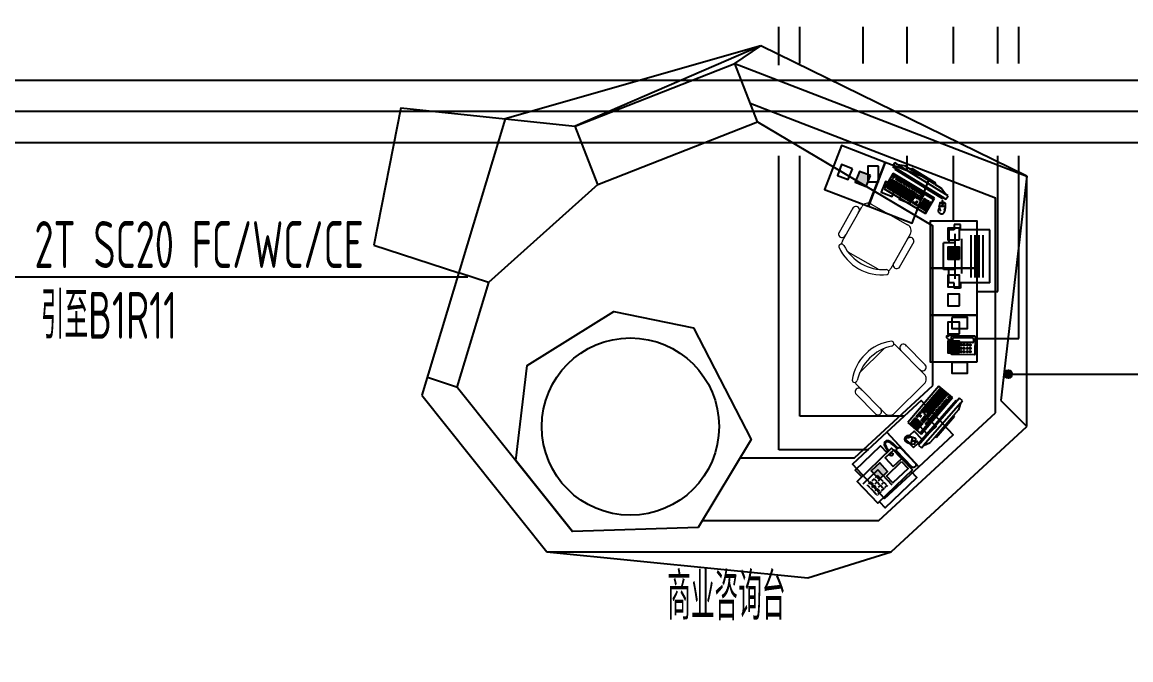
# Model space of a CAD drawing. Extents: x 0 to 3879896, y -114000 to 391286.
# Drawn here: x 2107666 to 2118295, y 262364 to 268475 of the extents above; entities that cross this region are included whole.
import ezdxf

# ---------------------------------------------------------------- set-up
doc = ezdxf.new("R2010")
doc.units = 0
doc.header["$LTSCALE"] = 1000
doc.header["$MEASUREMENT"] = 0
doc.linetypes.add('DASHED2', pattern=[4.5, 3, -1.5])
doc.layers.get('0').update_dxf_attribs({"linetype": 'CONTINUOUS'})
for name, color, linetype in [('CABLETRAY_DOTE', 5, 'CONTINUOUS'), ('CNI完成面', 8, 'CONTINUOUS'), ('D', 8, 'CONTINUOUS'), ('Furniture', 8, 'CONTINUOUS'), ('T-BSA TEXT', 7, '485_LINE'), ('T-C-CHANNELS', 30, 'CONTINUOUS'), ('T-METER DATA', 150, 'C_LINE'), ('T-R-INTEGRATE', 1, 'CONTINUOUS'), ('T-SYSTEM BLOCK', 4, 'CONTINUOUS')]:
    doc.layers.add(name, color=color, linetype=linetype)
doc.layers.add('家具外线', color=8, linetype='CONTINUOUS', lineweight=20)
doc.styles.add('GBSTYLE', font='gbxwxt.shx', dxfattribs={"width": 0.6, "bigfont": 'gbhzfs.shx'})
doc.styles.get("Standard").update_dxf_attribs({"font": 'GBENOR', "bigfont": 'GBCBIG'})
doc.linetypes.add('485_LINE', pattern='A,25.7,-3.58,["485",Standard,S=2.54,R=0,X=-3.2,Y=-1.27],-3.85', length=33.13)
doc.linetypes.add('C_LINE', pattern='A,25.7,-2.08,["C",Standard,S=2.54,R=0,X=-0.54,Y=-1.27],-2.35', length=30.13)

# ---------------------------------------------------------------- blocks, each defined once
blk = doc.blocks.new('DS2')
at = {"layer": 'T-SYSTEM BLOCK'}
for points in [[(-225, -450), (225, -450), (225, 0), (-225, 0)], [(-138, -281), (-26, -281), (-26, -169), (-138, -169)], [(46, -281), (158, -281), (158, -169), (46, -169)]]:
    blk.add_lwpolyline(points, close=True, dxfattribs=at)
blk = doc.blocks.new('1D1T')
blk.add_hatch(color=0).paths.add_polyline_path([(0.174, 0.338), (0.398, 0.338), (0.398, 0.562), (0.174, 0.562)])
at = {"color": 0}
for points in [[(0, 0), (0.9, 0), (0.9, 0.9), (0, 0.9)], [(0.174, 0.338), (0.398, 0.338), (0.398, 0.562), (0.174, 0.562)], [(0.541, 0.338), (0.765, 0.338), (0.765, 0.562), (0.541, 0.562)]]:
    blk.add_lwpolyline(points, close=True, dxfattribs=at)
at = {"style": 'GBSTYLE', "width": 0.7, "flags": 9}
blk.add_attdef('A', (0, 0), '', height=0.00002, dxfattribs=at)
blk = doc.blocks.new('MK-JJ-0540')
at = {"color": 8}
for p, q in [((-129687.1, 65304.6), (-129687.1, 65644.6)), ((-129627.1, 65704.6), (-129267.1, 65704.6)), ((-129207.1, 65644.6), (-129207.1, 65304.6)), ((-129747.9, 65602.1), (-129747.9, 65347.1)), ((-129147.1, 65602.1), (-129147.1, 65347.1)), ((-129298.3, 65244.6), (-129595.9, 65244.6))]:
    blk.add_line(p, q, dxfattribs=at)
for centre, radius, start, end in [((-129627.1, 65644.6), 60, 90, 180), ((-129267.1, 65644.6), 60, 0, 90), ((-129717.9, 65593.3), 31.2, 343.7398, 196.26021), ((-129177.1, 65593.3), 31.2, 343.7398, 196.26021), ((-129717.9, 65355.8), 31.2, 163.7398, 16.26021), ((-129177.1, 65355.8), 31.2, 163.7398, 16.26021), ((-129669.5, 65257.7), 21.9, 57.97259, 216.69007), ((-129627.1, 65304.6), 60, 180, 207.58444), ((-129447.1, 65608.1), 392.8, 237.57575, 302.42425), ((-129224.7, 65257.7), 21.9, 323.30994, 122.02741), ((-129267.1, 65304.6), 60, 332.41556, 0), ((-129447.1, 65564.6), 400, 233.1301, 306.8699)]:
    blk.add_arc(centre, radius, start, end, dxfattribs=at)
blk = doc.blocks.new('1442453')
at = {"color": 8}
for p, q in [((2211171, 107698), (2211133, 107698)), ((2211133, 107698), (2211133, 107098)), ((2211171, 107668), (2211171, 107698)), ((2211120, 107662), (2211133, 107662)), ((2211120, 107126), (2211120, 107662)), ((2211133, 107662), (2211133, 107126)), ((2211171, 107668), (2211171, 107128)), ((2211171, 107668), (2211199, 107605)), ((2211199, 107605), (2211199, 107533)), ((2211213, 107533), (2211199, 107533)), ((2211199, 107264), (2211199, 107533)), ((2211213, 107533), (2211213, 107264)), ((2211213, 107264), (2211199, 107264)), ((2211199, 107264), (2211199, 107191)), ((2211171, 107128), (2211199, 107191)), ((2211133, 107126), (2211120, 107126)), ((2211133, 107098), (2211171, 107098)), ((2211171, 107098), (2211171, 107128))]:
    blk.add_line(p, q, dxfattribs=at)
blk = doc.blocks.new('45454453')
at = {"color": 8}
for p, q in [((2211416, 107932), (2211416, 107762)), ((2211876, 107932), (2211416, 107932)), ((2211416, 107928), (2211876, 107928)), ((2211416, 107918), (2211876, 107918)), ((2211429, 107899), (2211429, 107910)), ((2211430, 107912), (2211440, 107912)), ((2211440, 107898), (2211430, 107898)), ((2211441, 107910), (2211441, 107899)), ((2211465, 107899), (2211465, 107910)), ((2211467, 107912), (2211476, 107912)), ((2211476, 107898), (2211467, 107898)), ((2211477, 107910), (2211477, 107899)), ((2211484, 107899), (2211484, 107910)), ((2211486, 107912), (2211495, 107912)), ((2211495, 107898), (2211486, 107898)), ((2211496, 107910), (2211496, 107899)), ((2211503, 107899), (2211503, 107910)), ((2211504, 107912), (2211514, 107912)), ((2211514, 107898), (2211504, 107898)), ((2211515, 107910), (2211515, 107899)), ((2211522, 107899), (2211522, 107910)), ((2211523, 107912), (2211533, 107912)), ((2211533, 107898), (2211523, 107898)), ((2211534, 107910), (2211534, 107899)), ((2211551, 107899), (2211551, 107910)), ((2211552, 107912), (2211562, 107912)), ((2211562, 107898), (2211552, 107898)), ((2211563, 107910), (2211563, 107899)), ((2211570, 107899), (2211570, 107910)), ((2211571, 107912), (2211581, 107912)), ((2211581, 107898), (2211571, 107898)), ((2211582, 107910), (2211582, 107899)), ((2211589, 107899), (2211589, 107910)), ((2211590, 107912), (2211599, 107912)), ((2211599, 107898), (2211590, 107898)), ((2211601, 107910), (2211601, 107899)), ((2211607, 107899), (2211607, 107910)), ((2211609, 107912), (2211618, 107912)), ((2211618, 107898), (2211609, 107898)), ((2211620, 107910), (2211620, 107899)), ((2211637, 107899), (2211637, 107910)), ((2211638, 107912), (2211648, 107912)), ((2211648, 107898), (2211638, 107898)), ((2211649, 107910), (2211649, 107899)), ((2211656, 107899), (2211656, 107910)), ((2211657, 107912), (2211667, 107912)), ((2211667, 107898), (2211657, 107898)), ((2211668, 107910), (2211668, 107899)), ((2211675, 107899), (2211675, 107910)), ((2211676, 107912), (2211686, 107912)), ((2211686, 107898), (2211676, 107898)), ((2211687, 107910), (2211687, 107899)), ((2211694, 107899), (2211694, 107910)), ((2211695, 107912), (2211705, 107912)), ((2211705, 107898), (2211695, 107898)), ((2211706, 107910), (2211706, 107899)), ((2211723, 107899), (2211723, 107910)), ((2211724, 107912), (2211734, 107912)), ((2211734, 107898), (2211724, 107898)), ((2211735, 107910), (2211735, 107899)), ((2211743, 107899), (2211743, 107910)), ((2211744, 107912), (2211754, 107912)), ((2211754, 107898), (2211744, 107898)), ((2211755, 107910), (2211755, 107899)), ((2211763, 107899), (2211763, 107910)), ((2211764, 107912), (2211774, 107912)), ((2211774, 107898), (2211764, 107898)), ((2211775, 107910), (2211775, 107899)), ((2211876, 107762), (2211876, 107932)), ((2211944, 107917), (2211956, 107888)), ((2211985, 107945), (2211946, 107923)), ((2211951, 107895), (2211953, 107896)), ((2211951, 107895), (2211956, 107882)), ((2212009, 107917), (2211956, 107888)), ((2211966, 107934), (2211968, 107931)), ((2211975, 107917), (2211977, 107911)), ((2211980, 107905), (2211982, 107902)), ((2211429, 107866), (2211429, 107877)), ((2211429, 107846), (2211429, 107857)), ((2211429, 107826), (2211429, 107837)), ((2211429, 107806), (2211429, 107817)), ((2211429, 107786), (2211429, 107797)), ((2211430, 107879), (2211440, 107879)), ((2211440, 107865), (2211430, 107865)), ((2211430, 107859), (2211449, 107859)), ((2211449, 107845), (2211430, 107845)), ((2211430, 107839), (2211455, 107839)), ((2211455, 107825), (2211430, 107825)), ((2211430, 107819), (2211463, 107819)), ((2211463, 107805), (2211430, 107805)), ((2211430, 107799), (2211449, 107799)), ((2211449, 107785), (2211430, 107785)), ((2211441, 107877), (2211441, 107866)), ((2211448, 107866), (2211448, 107877)), ((2211449, 107879), (2211459, 107879)), ((2211459, 107865), (2211449, 107865)), ((2211451, 107857), (2211451, 107846)), ((2211451, 107797), (2211451, 107786)), ((2211457, 107846), (2211457, 107857)), ((2211457, 107837), (2211457, 107826)), ((2211458, 107786), (2211458, 107797)), ((2211459, 107859), (2211468, 107859)), ((2211468, 107845), (2211459, 107845)), ((2211459, 107799), (2211478, 107799)), ((2211478, 107785), (2211459, 107785)), ((2211460, 107877), (2211460, 107866)), ((2211464, 107826), (2211464, 107837)), ((2211465, 107839), (2211475, 107839)), ((2211475, 107825), (2211465, 107825)), ((2211465, 107817), (2211465, 107806)), ((2211467, 107866), (2211467, 107877)), ((2211468, 107879), (2211478, 107879)), ((2211478, 107865), (2211468, 107865)), ((2211470, 107857), (2211470, 107846)), ((2211471, 107806), (2211471, 107817)), ((2211473, 107819), (2211482, 107819)), ((2211482, 107805), (2211473, 107805)), ((2211476, 107846), (2211476, 107857)), ((2211476, 107837), (2211476, 107826)), ((2211478, 107859), (2211487, 107859)), ((2211487, 107845), (2211478, 107845)), ((2211479, 107877), (2211479, 107866)), ((2211479, 107797), (2211479, 107786)), ((2211483, 107826), (2211483, 107837)), ((2211484, 107839), (2211493, 107839)), ((2211493, 107825), (2211484, 107825)), ((2211484, 107817), (2211484, 107806)), ((2211486, 107866), (2211486, 107877)), ((2211486, 107786), (2211486, 107797)), ((2211487, 107879), (2211497, 107879)), ((2211497, 107865), (2211487, 107865)), ((2211488, 107799), (2211506, 107799)), ((2211506, 107785), (2211488, 107785)), ((2211489, 107857), (2211489, 107846)), ((2211490, 107806), (2211490, 107817)), ((2211492, 107819), (2211501, 107819)), ((2211501, 107805), (2211492, 107805)), ((2211495, 107846), (2211495, 107857)), ((2211495, 107837), (2211495, 107826)), ((2211497, 107859), (2211506, 107859)), ((2211506, 107845), (2211497, 107845)), ((2211498, 107877), (2211498, 107866)), ((2211501, 107826), (2211501, 107837)), ((2211503, 107839), (2211512, 107839)), ((2211512, 107825), (2211503, 107825)), ((2211503, 107817), (2211503, 107806)), ((2211505, 107866), (2211505, 107877)), ((2211506, 107879), (2211516, 107879)), ((2211516, 107865), (2211506, 107865)), ((2211507, 107857), (2211507, 107846)), ((2211508, 107797), (2211508, 107786)), ((2211509, 107806), (2211509, 107817)), ((2211511, 107819), (2211520, 107819)), ((2211520, 107805), (2211511, 107805)), ((2211514, 107846), (2211514, 107857)), ((2211514, 107837), (2211514, 107826)), ((2211515, 107786), (2211515, 107797)), ((2211516, 107859), (2211525, 107859)), ((2211525, 107845), (2211516, 107845)), ((2211516, 107799), (2211590, 107799)), ((2211590, 107785), (2211516, 107785)), ((2211517, 107877), (2211517, 107866)), ((2211520, 107826), (2211520, 107837)), ((2211521, 107817), (2211521, 107806)), ((2211522, 107839), (2211531, 107839)), ((2211531, 107825), (2211522, 107825)), ((2211524, 107866), (2211524, 107877)), ((2211525, 107879), (2211534, 107879)), ((2211534, 107865), (2211525, 107865)), ((2211526, 107857), (2211526, 107846)), ((2211528, 107806), (2211528, 107817)), ((2211530, 107819), (2211539, 107819)), ((2211539, 107805), (2211530, 107805)), ((2211533, 107846), (2211533, 107857)), ((2211533, 107837), (2211533, 107826)), ((2211534, 107859), (2211544, 107859)), ((2211544, 107845), (2211534, 107845)), ((2211536, 107877), (2211536, 107866)), ((2211539, 107826), (2211539, 107837)), ((2211540, 107817), (2211540, 107806)), ((2211541, 107839), (2211550, 107839)), ((2211550, 107825), (2211541, 107825)), ((2211542, 107866), (2211542, 107877)), ((2211544, 107879), (2211553, 107879)), ((2211553, 107865), (2211544, 107865)), ((2211545, 107857), (2211545, 107846)), ((2211547, 107806), (2211547, 107817)), ((2211548, 107819), (2211558, 107819)), ((2211558, 107805), (2211548, 107805)), ((2211552, 107846), (2211552, 107857)), ((2211552, 107837), (2211552, 107826)), ((2211553, 107859), (2211563, 107859)), ((2211563, 107845), (2211553, 107845)), ((2211555, 107877), (2211555, 107866)), ((2211558, 107826), (2211558, 107837)), ((2211559, 107817), (2211559, 107806)), ((2211560, 107839), (2211569, 107839)), ((2211569, 107825), (2211560, 107825)), ((2211561, 107866), (2211561, 107877)), ((2211563, 107879), (2211572, 107879)), ((2211572, 107865), (2211563, 107865)), ((2211564, 107857), (2211564, 107846)), ((2211566, 107806), (2211566, 107817)), ((2211567, 107819), (2211577, 107819)), ((2211577, 107805), (2211567, 107805)), ((2211570, 107837), (2211570, 107826)), ((2211571, 107846), (2211571, 107857)), ((2211572, 107859), (2211582, 107859)), ((2211582, 107845), (2211572, 107845)), ((2211574, 107877), (2211574, 107866)), ((2211577, 107826), (2211577, 107837)), ((2211578, 107839), (2211588, 107839)), ((2211588, 107825), (2211578, 107825)), ((2211578, 107817), (2211578, 107806)), ((2211580, 107866), (2211580, 107877)), ((2211582, 107879), (2211591, 107879)), ((2211591, 107865), (2211582, 107865)), ((2211583, 107857), (2211583, 107846)), ((2211585, 107806), (2211585, 107817)), ((2211586, 107819), (2211596, 107819)), ((2211596, 107805), (2211586, 107805)), ((2211589, 107837), (2211589, 107826)), ((2211590, 107846), (2211590, 107857)), ((2211591, 107859), (2211601, 107859)), ((2211601, 107845), (2211591, 107845)), ((2211592, 107797), (2211592, 107786)), ((2211593, 107877), (2211593, 107866)), ((2211596, 107826), (2211596, 107837)), ((2211597, 107839), (2211607, 107839)), ((2211607, 107825), (2211597, 107825)), ((2211597, 107817), (2211597, 107806)), ((2211599, 107866), (2211599, 107877)), ((2211599, 107786), (2211599, 107797)), ((2211600, 107799), (2211619, 107799)), ((2211619, 107785), (2211600, 107785)), ((2211601, 107879), (2211610, 107879)), ((2211610, 107865), (2211601, 107865)), ((2211602, 107857), (2211602, 107846)), ((2211604, 107806), (2211604, 107817)), ((2211605, 107819), (2211615, 107819)), ((2211615, 107805), (2211605, 107805)), ((2211608, 107837), (2211608, 107826)), ((2211609, 107846), (2211609, 107857)), ((2211610, 107859), (2211619, 107859)), ((2211619, 107845), (2211610, 107845)), ((2211611, 107877), (2211611, 107866)), ((2211615, 107826), (2211615, 107837)), ((2211616, 107839), (2211626, 107839)), ((2211626, 107825), (2211616, 107825)), ((2211616, 107817), (2211616, 107806)), ((2211618, 107866), (2211618, 107877)), ((2211619, 107879), (2211629, 107879)), ((2211629, 107865), (2211619, 107865)), ((2211620, 107797), (2211620, 107786)), ((2211621, 107857), (2211621, 107846)), ((2211623, 107806), (2211623, 107817)), ((2211624, 107819), (2211633, 107819)), ((2211633, 107805), (2211624, 107805)), ((2211627, 107846), (2211627, 107857)), ((2211627, 107837), (2211627, 107826)), ((2211627, 107786), (2211627, 107797)), ((2211629, 107859), (2211638, 107859)), ((2211638, 107845), (2211629, 107845)), ((2211629, 107799), (2211647, 107799)), ((2211647, 107785), (2211629, 107785)), ((2211630, 107877), (2211630, 107866)), ((2211634, 107826), (2211634, 107837)), ((2211635, 107839), (2211645, 107839)), ((2211645, 107825), (2211635, 107825)), ((2211635, 107817), (2211635, 107806)), ((2211637, 107866), (2211637, 107877)), ((2211638, 107879), (2211648, 107879)), ((2211648, 107865), (2211638, 107865)), ((2211640, 107857), (2211640, 107846)), ((2211642, 107806), (2211642, 107817)), ((2211643, 107819), (2211652, 107819)), ((2211652, 107805), (2211643, 107805)), ((2211646, 107846), (2211646, 107857)), ((2211646, 107837), (2211646, 107826)), ((2211648, 107859), (2211657, 107859)), ((2211657, 107845), (2211648, 107845)), ((2211649, 107877), (2211649, 107866)), ((2211649, 107797), (2211649, 107786)), ((2211653, 107826), (2211653, 107837)), ((2211654, 107839), (2211664, 107839)), ((2211664, 107825), (2211654, 107825)), ((2211654, 107817), (2211654, 107806)), ((2211656, 107866), (2211656, 107877)), ((2211656, 107786), (2211656, 107797)), ((2211657, 107879), (2211667, 107879)), ((2211667, 107865), (2211657, 107865)), ((2211657, 107799), (2211676, 107799)), ((2211676, 107785), (2211657, 107785)), ((2211659, 107857), (2211659, 107846)), ((2211660, 107806), (2211660, 107817)), ((2211662, 107819), (2211705, 107819)), ((2211705, 107805), (2211662, 107805)), ((2211665, 107846), (2211665, 107857)), ((2211665, 107837), (2211665, 107826)), ((2211667, 107859), (2211676, 107859)), ((2211676, 107845), (2211667, 107845)), ((2211668, 107877), (2211668, 107866)), ((2211672, 107826), (2211672, 107837)), ((2211673, 107839), (2211682, 107839)), ((2211705, 107825), (2211673, 107825)), ((2211675, 107866), (2211675, 107877)), ((2211676, 107879), (2211686, 107879)), ((2211686, 107865), (2211676, 107865)), ((2211677, 107797), (2211677, 107786)), ((2211678, 107857), (2211678, 107846)), ((2211684, 107841), (2211684, 107857)), ((2211684, 107786), (2211684, 107797)), ((2211686, 107859), (2211705, 107859)), ((2211686, 107799), (2211705, 107799)), ((2211705, 107785), (2211686, 107785)), ((2211687, 107877), (2211687, 107866)), ((2211694, 107866), (2211694, 107877)), ((2211695, 107879), (2211705, 107879)), ((2211705, 107865), (2211695, 107865)), ((2211706, 107877), (2211706, 107866)), ((2211706, 107857), (2211706, 107826)), ((2211706, 107817), (2211706, 107806)), ((2211706, 107797), (2211706, 107786)), ((2211723, 107866), (2211723, 107877)), ((2211723, 107846), (2211723, 107857)), ((2211723, 107787), (2211723, 107797)), ((2211724, 107879), (2211734, 107879)), ((2211734, 107865), (2211724, 107865)), ((2211724, 107859), (2211734, 107859)), ((2211734, 107845), (2211724, 107845)), ((2211724, 107799), (2211734, 107799)), ((2211734, 107785), (2211724, 107785)), ((2211735, 107877), (2211735, 107866)), ((2211735, 107857), (2211735, 107846)), ((2211735, 107797), (2211735, 107787)), ((2211743, 107866), (2211743, 107877)), ((2211743, 107846), (2211743, 107857)), ((2211743, 107807), (2211743, 107817)), ((2211743, 107787), (2211743, 107797)), ((2211744, 107879), (2211754, 107879)), ((2211754, 107865), (2211744, 107865)), ((2211744, 107859), (2211754, 107859)), ((2211754, 107845), (2211744, 107845)), ((2211744, 107819), (2211754, 107819)), ((2211754, 107805), (2211744, 107805)), ((2211744, 107799), (2211754, 107799)), ((2211754, 107785), (2211744, 107785)), ((2211755, 107877), (2211755, 107866)), ((2211755, 107857), (2211755, 107846)), ((2211755, 107817), (2211755, 107807)), ((2211755, 107797), (2211755, 107787)), ((2211763, 107866), (2211763, 107877)), ((2211763, 107846), (2211763, 107857)), ((2211763, 107787), (2211763, 107797)), ((2211764, 107879), (2211774, 107879)), ((2211774, 107865), (2211764, 107865)), ((2211764, 107859), (2211774, 107859)), ((2211774, 107845), (2211764, 107845)), ((2211764, 107799), (2211774, 107799)), ((2211774, 107785), (2211764, 107785)), ((2211775, 107877), (2211775, 107866)), ((2211775, 107857), (2211775, 107846)), ((2211775, 107797), (2211775, 107787)), ((2211793, 107866), (2211793, 107877)), ((2211793, 107846), (2211793, 107857)), ((2211793, 107826), (2211793, 107837)), ((2211793, 107806), (2211793, 107817)), ((2211793, 107786), (2211793, 107797)), ((2211794, 107879), (2211803, 107879)), ((2211803, 107865), (2211794, 107865)), ((2211794, 107859), (2211803, 107859)), ((2211803, 107845), (2211794, 107845)), ((2211794, 107839), (2211803, 107839)), ((2211803, 107825), (2211794, 107825)), ((2211794, 107819), (2211803, 107819)), ((2211803, 107805), (2211794, 107805)), ((2211794, 107799), (2211823, 107799)), ((2211823, 107785), (2211794, 107785)), ((2211805, 107877), (2211805, 107866)), ((2211805, 107857), (2211805, 107846)), ((2211805, 107837), (2211805, 107826)), ((2211805, 107817), (2211805, 107806)), ((2211813, 107866), (2211813, 107877)), ((2211813, 107846), (2211813, 107857)), ((2211813, 107826), (2211813, 107837)), ((2211813, 107806), (2211813, 107817)), ((2211814, 107879), (2211823, 107879)), ((2211823, 107865), (2211814, 107865)), ((2211814, 107859), (2211823, 107859)), ((2211823, 107845), (2211814, 107845)), ((2211814, 107839), (2211823, 107839)), ((2211823, 107825), (2211814, 107825)), ((2211814, 107819), (2211823, 107819)), ((2211823, 107805), (2211814, 107805)), ((2211825, 107877), (2211825, 107866)), ((2211825, 107857), (2211825, 107846)), ((2211825, 107837), (2211825, 107826)), ((2211825, 107817), (2211825, 107806)), ((2211825, 107797), (2211825, 107786)), ((2211833, 107866), (2211833, 107877)), ((2211833, 107846), (2211833, 107857)), ((2211833, 107826), (2211833, 107837)), ((2211833, 107806), (2211833, 107817)), ((2211833, 107786), (2211833, 107797)), ((2211834, 107879), (2211843, 107879)), ((2211843, 107865), (2211834, 107865)), ((2211834, 107859), (2211843, 107859)), ((2211843, 107845), (2211834, 107845)), ((2211834, 107839), (2211843, 107839)), ((2211843, 107825), (2211834, 107825)), ((2211834, 107819), (2211843, 107819)), ((2211843, 107805), (2211834, 107805)), ((2211834, 107799), (2211843, 107799)), ((2211843, 107785), (2211834, 107785)), ((2211845, 107877), (2211845, 107866)), ((2211845, 107857), (2211845, 107846)), ((2211845, 107837), (2211845, 107826)), ((2211845, 107817), (2211845, 107806)), ((2211845, 107797), (2211845, 107786)), ((2211853, 107866), (2211853, 107877)), ((2211853, 107826), (2211853, 107857)), ((2211853, 107786), (2211853, 107817)), ((2211854, 107879), (2211863, 107879)), ((2211863, 107865), (2211854, 107865)), ((2211854, 107859), (2211863, 107859)), ((2211863, 107825), (2211854, 107825)), ((2211854, 107819), (2211863, 107819)), ((2211863, 107785), (2211854, 107785)), ((2211865, 107877), (2211865, 107866)), ((2211865, 107857), (2211865, 107826)), ((2211865, 107817), (2211865, 107786)), ((2211956, 107882), (2211958, 107883)), ((2211416, 107762), (2211876, 107762))]:
    blk.add_line(p, q, dxfattribs=at)
for centre, radius, start, end in [((2211430, 107910), 1.42, 90, 180), ((2211430, 107899), 1.42, 180, 270), ((2211440, 107910), 1.42, 0, 90), ((2211440, 107899), 1.42, 270, 0), ((2211467, 107910), 1.42, 90, 180), ((2211467, 107899), 1.42, 180, 270), ((2211476, 107910), 1.42, 0, 90), ((2211476, 107899), 1.42, 270, 0), ((2211486, 107910), 1.42, 90, 180), ((2211486, 107899), 1.42, 180, 270), ((2211495, 107910), 1.42, 0, 90), ((2211495, 107899), 1.42, 270, 0), ((2211504, 107910), 1.42, 90, 180), ((2211504, 107899), 1.42, 180, 270), ((2211514, 107910), 1.42, 0, 90), ((2211514, 107899), 1.42, 270, 0), ((2211523, 107910), 1.42, 90, 180), ((2211523, 107899), 1.42, 180, 270), ((2211533, 107910), 1.42, 0, 90), ((2211533, 107899), 1.42, 270, 0), ((2211552, 107910), 1.42, 90, 180), ((2211552, 107899), 1.42, 180, 270), ((2211562, 107910), 1.42, 0, 90), ((2211562, 107899), 1.42, 270, 0), ((2211571, 107910), 1.42, 90, 180), ((2211571, 107899), 1.42, 180, 270), ((2211581, 107910), 1.42, 0, 90), ((2211581, 107899), 1.42, 270, 0), ((2211590, 107910), 1.42, 90, 180), ((2211590, 107899), 1.42, 180, 270), ((2211599, 107910), 1.42, 0, 90), ((2211599, 107899), 1.42, 270, 0), ((2211609, 107910), 1.42, 90, 180), ((2211609, 107899), 1.42, 180, 270), ((2211618, 107910), 1.42, 0, 90), ((2211618, 107899), 1.42, 270, 0), ((2211638, 107910), 1.42, 90, 180), ((2211638, 107899), 1.42, 180, 270), ((2211648, 107910), 1.42, 0, 90), ((2211648, 107899), 1.42, 270, 0), ((2211657, 107910), 1.42, 90, 180), ((2211657, 107899), 1.42, 180, 270), ((2211667, 107910), 1.42, 0, 90), ((2211667, 107899), 1.42, 270, 0), ((2211676, 107910), 1.42, 90, 180), ((2211676, 107899), 1.42, 180, 270), ((2211686, 107910), 1.42, 0, 90), ((2211686, 107899), 1.42, 270, 0), ((2211695, 107910), 1.42, 90, 180), ((2211695, 107899), 1.42, 180, 270), ((2211705, 107910), 1.42, 0, 90), ((2211705, 107899), 1.42, 270, 0), ((2211724, 107910), 1.42, 90, 180), ((2211724, 107899), 1.42, 180, 270), ((2211734, 107910), 1.42, 0, 90), ((2211734, 107899), 1.42, 270, 0), ((2211744, 107910), 1.42, 90, 180), ((2211744, 107899), 1.42, 180, 270), ((2211754, 107910), 1.42, 0, 90), ((2211754, 107899), 1.42, 270, 0), ((2211764, 107910), 1.42, 90, 180), ((2211764, 107899), 1.42, 180, 270), ((2211774, 107910), 1.42, 0, 90), ((2211774, 107899), 1.42, 270, 0), ((2211949, 107919), 5, 118.7915, 202.3687), ((2211939, 107923), 27.9, 22.9232, 74.1835), ((2211939, 107923), 30.9, 23.4939, 67.5879), ((2212005, 107909), 53.3, 203.8422, 213.8475), ((2211987, 107940), 5, 39.5719, 118.7915), ((2211868, 107842), 160, 10.2087, 39.5719), ((2211963, 107895), 51.2, 345.5065, 26.0788), ((2211430, 107877), 1.42, 90, 180), ((2211430, 107866), 1.42, 180, 270), ((2211430, 107857), 1.42, 90, 180), ((2211430, 107846), 1.42, 180, 270), ((2211430, 107837), 1.42, 90, 180), ((2211430, 107826), 1.42, 180, 270), ((2211430, 107817), 1.42, 90, 180), ((2211430, 107806), 1.42, 180, 270), ((2211430, 107797), 1.42, 90, 180), ((2211430, 107786), 1.42, 180, 270), ((2211440, 107877), 1.42, 0, 90), ((2211440, 107866), 1.42, 270, 0), ((2211449, 107877), 1.42, 90, 180), ((2211449, 107866), 1.42, 180, 270), ((2211449, 107857), 1.42, 0, 90), ((2211449, 107846), 1.42, 270, 0), ((2211449, 107797), 1.42, 0, 90), ((2211449, 107786), 1.42, 270, 0), ((2211455, 107837), 1.42, 0, 90), ((2211455, 107826), 1.42, 270, 0), ((2211459, 107857), 1.42, 90, 180), ((2211459, 107846), 1.42, 180, 270), ((2211459, 107797), 1.42, 90, 180), ((2211459, 107786), 1.42, 180, 270), ((2211459, 107877), 1.42, 0, 90), ((2211459, 107866), 1.42, 270, 0), ((2211463, 107817), 1.42, 0, 90), ((2211463, 107806), 1.42, 270, 0), ((2211465, 107837), 1.42, 90, 180), ((2211465, 107826), 1.42, 180, 270), ((2211468, 107877), 1.42, 90, 180), ((2211468, 107866), 1.42, 180, 270), ((2211468, 107857), 1.42, 0, 90), ((2211468, 107846), 1.42, 270, 0), ((2211473, 107817), 1.42, 90, 180), ((2211473, 107806), 1.42, 180, 270), ((2211475, 107837), 1.42, 0, 90), ((2211475, 107826), 1.42, 270, 0), ((2211478, 107857), 1.42, 90, 180), ((2211478, 107846), 1.42, 180, 270), ((2211478, 107877), 1.42, 0, 90), ((2211478, 107866), 1.42, 270, 0), ((2211478, 107797), 1.42, 0, 90), ((2211478, 107786), 1.42, 270, 0), ((2211482, 107817), 1.42, 0, 90), ((2211482, 107806), 1.42, 270, 0), ((2211484, 107837), 1.42, 90, 180), ((2211484, 107826), 1.42, 180, 270), ((2211487, 107877), 1.42, 90, 180), ((2211487, 107866), 1.42, 180, 270), ((2211488, 107797), 1.42, 90, 180), ((2211488, 107786), 1.42, 180, 270), ((2211487, 107857), 1.42, 0, 90), ((2211487, 107846), 1.42, 270, 0), ((2211492, 107817), 1.42, 90, 180), ((2211492, 107806), 1.42, 180, 270), ((2211493, 107837), 1.42, 0, 90), ((2211493, 107826), 1.42, 270, 0), ((2211497, 107857), 1.42, 90, 180), ((2211497, 107846), 1.42, 180, 270), ((2211497, 107877), 1.42, 0, 90), ((2211497, 107866), 1.42, 270, 0), ((2211503, 107837), 1.42, 90, 180), ((2211503, 107826), 1.42, 180, 270), ((2211501, 107817), 1.42, 0, 90), ((2211501, 107806), 1.42, 270, 0), ((2211506, 107877), 1.42, 90, 180), ((2211506, 107866), 1.42, 180, 270), ((2211506, 107857), 1.42, 0, 90), ((2211506, 107846), 1.42, 270, 0), ((2211506, 107797), 1.42, 0, 90), ((2211506, 107786), 1.42, 270, 0), ((2211511, 107817), 1.42, 90, 180), ((2211511, 107806), 1.42, 180, 270), ((2211512, 107837), 1.42, 0, 90), ((2211512, 107826), 1.42, 270, 0), ((2211516, 107857), 1.42, 90, 180), ((2211516, 107846), 1.42, 180, 270), ((2211516, 107797), 1.42, 90, 180), ((2211516, 107786), 1.42, 180, 270), ((2211516, 107877), 1.42, 0, 90), ((2211516, 107866), 1.42, 270, 0), ((2211522, 107837), 1.42, 90, 180), ((2211522, 107826), 1.42, 180, 270), ((2211520, 107817), 1.42, 0, 90), ((2211520, 107806), 1.42, 270, 0), ((2211525, 107877), 1.42, 90, 180), ((2211525, 107866), 1.42, 180, 270), ((2211525, 107857), 1.42, 0, 90), ((2211525, 107846), 1.42, 270, 0), ((2211530, 107817), 1.42, 90, 180), ((2211530, 107806), 1.42, 180, 270), ((2211531, 107837), 1.42, 0, 90), ((2211531, 107826), 1.42, 270, 0), ((2211534, 107857), 1.42, 90, 180), ((2211534, 107846), 1.42, 180, 270), ((2211534, 107877), 1.42, 0, 90), ((2211534, 107866), 1.42, 270, 0), ((2211541, 107837), 1.42, 90, 180), ((2211541, 107826), 1.42, 180, 270), ((2211539, 107817), 1.42, 0, 90), ((2211539, 107806), 1.42, 270, 0), ((2211544, 107877), 1.42, 90, 180), ((2211544, 107866), 1.42, 180, 270), ((2211544, 107857), 1.42, 0, 90), ((2211544, 107846), 1.42, 270, 0), ((2211548, 107817), 1.42, 90, 180), ((2211548, 107806), 1.42, 180, 270), ((2211550, 107837), 1.42, 0, 90), ((2211550, 107826), 1.42, 270, 0), ((2211553, 107857), 1.42, 90, 180), ((2211553, 107846), 1.42, 180, 270), ((2211553, 107877), 1.42, 0, 90), ((2211553, 107866), 1.42, 270, 0), ((2211560, 107837), 1.42, 90, 180), ((2211560, 107826), 1.42, 180, 270), ((2211558, 107817), 1.42, 0, 90), ((2211558, 107806), 1.42, 270, 0), ((2211563, 107877), 1.42, 90, 180), ((2211563, 107866), 1.42, 180, 270), ((2211563, 107857), 1.42, 0, 90), ((2211563, 107846), 1.42, 270, 0), ((2211567, 107817), 1.42, 90, 180), ((2211567, 107806), 1.42, 180, 270), ((2211569, 107837), 1.42, 0, 90), ((2211569, 107826), 1.42, 270, 0), ((2211572, 107857), 1.42, 90, 180), ((2211572, 107846), 1.42, 180, 270), ((2211572, 107877), 1.42, 0, 90), ((2211572, 107866), 1.42, 270, 0), ((2211578, 107837), 1.42, 90, 180), ((2211578, 107826), 1.42, 180, 270), ((2211577, 107817), 1.42, 0, 90), ((2211577, 107806), 1.42, 270, 0), ((2211582, 107877), 1.42, 90, 180), ((2211582, 107866), 1.42, 180, 270), ((2211582, 107857), 1.42, 0, 90), ((2211582, 107846), 1.42, 270, 0), ((2211586, 107817), 1.42, 90, 180), ((2211586, 107806), 1.42, 180, 270), ((2211588, 107837), 1.42, 0, 90), ((2211588, 107826), 1.42, 270, 0), ((2211591, 107857), 1.42, 90, 180), ((2211591, 107846), 1.42, 180, 270), ((2211590, 107797), 1.42, 0, 90), ((2211590, 107786), 1.42, 270, 0), ((2211591, 107877), 1.42, 0, 90), ((2211591, 107866), 1.42, 270, 0), ((2211597, 107837), 1.42, 90, 180), ((2211597, 107826), 1.42, 180, 270), ((2211596, 107817), 1.42, 0, 90), ((2211596, 107806), 1.42, 270, 0), ((2211601, 107877), 1.42, 90, 180), ((2211601, 107866), 1.42, 180, 270), ((2211600, 107797), 1.42, 90, 180), ((2211600, 107786), 1.42, 180, 270), ((2211601, 107857), 1.42, 0, 90), ((2211601, 107846), 1.42, 270, 0), ((2211605, 107817), 1.42, 90, 180), ((2211605, 107806), 1.42, 180, 270), ((2211607, 107837), 1.42, 0, 90), ((2211607, 107826), 1.42, 270, 0), ((2211610, 107857), 1.42, 90, 180), ((2211610, 107846), 1.42, 180, 270), ((2211610, 107877), 1.42, 0, 90), ((2211610, 107866), 1.42, 270, 0), ((2211616, 107837), 1.42, 90, 180), ((2211616, 107826), 1.42, 180, 270), ((2211615, 107817), 1.42, 0, 90), ((2211615, 107806), 1.42, 270, 0), ((2211619, 107877), 1.42, 90, 180), ((2211619, 107866), 1.42, 180, 270), ((2211619, 107857), 1.42, 0, 90), ((2211619, 107846), 1.42, 270, 0), ((2211619, 107797), 1.42, 0, 90), ((2211619, 107786), 1.42, 270, 0), ((2211624, 107817), 1.42, 90, 180), ((2211624, 107806), 1.42, 180, 270), ((2211626, 107837), 1.42, 0, 90), ((2211626, 107826), 1.42, 270, 0), ((2211629, 107857), 1.42, 90, 180), ((2211629, 107846), 1.42, 180, 270), ((2211629, 107797), 1.42, 90, 180), ((2211629, 107786), 1.42, 180, 270), ((2211629, 107877), 1.42, 0, 90), ((2211629, 107866), 1.42, 270, 0), ((2211633, 107817), 1.42, 0, 90), ((2211633, 107806), 1.42, 270, 0), ((2211635, 107837), 1.42, 90, 180), ((2211635, 107826), 1.42, 180, 270), ((2211638, 107877), 1.42, 90, 180), ((2211638, 107866), 1.42, 180, 270), ((2211638, 107857), 1.42, 0, 90), ((2211638, 107846), 1.42, 270, 0), ((2211643, 107817), 1.42, 90, 180), ((2211643, 107806), 1.42, 180, 270), ((2211645, 107837), 1.42, 0, 90), ((2211645, 107826), 1.42, 270, 0), ((2211648, 107857), 1.42, 90, 180), ((2211648, 107846), 1.42, 180, 270), ((2211647, 107797), 1.42, 0, 90), ((2211647, 107786), 1.42, 270, 0), ((2211648, 107877), 1.42, 0, 90), ((2211648, 107866), 1.42, 270, 0), ((2211652, 107817), 1.42, 0, 90), ((2211652, 107806), 1.42, 270, 0), ((2211654, 107837), 1.42, 90, 180), ((2211654, 107826), 1.42, 180, 270), ((2211657, 107877), 1.42, 90, 180), ((2211657, 107866), 1.42, 180, 270), ((2211657, 107797), 1.42, 90, 180), ((2211657, 107786), 1.42, 180, 270), ((2211657, 107857), 1.42, 0, 90), ((2211657, 107846), 1.42, 270, 0), ((2211662, 107817), 1.42, 90, 180), ((2211662, 107806), 1.42, 180, 270), ((2211664, 107837), 1.42, 0, 90), ((2211664, 107826), 1.42, 270, 0), ((2211667, 107857), 1.42, 90, 180), ((2211667, 107846), 1.42, 180, 270), ((2211667, 107877), 1.42, 0, 90), ((2211667, 107866), 1.42, 270, 0), ((2211673, 107837), 1.42, 90, 180), ((2211673, 107826), 1.42, 180, 270), ((2211676, 107877), 1.42, 90, 180), ((2211676, 107866), 1.42, 180, 270), ((2211676, 107857), 1.42, 0, 90), ((2211676, 107846), 1.42, 270, 0), ((2211676, 107797), 1.42, 0, 90), ((2211676, 107786), 1.42, 270, 0), ((2211682, 107841), 2.5, 270, 0), ((2211686, 107857), 1.42, 90, 180), ((2211686, 107797), 1.42, 90, 180), ((2211686, 107786), 1.42, 180, 270), ((2211686, 107877), 1.42, 0, 90), ((2211686, 107866), 1.42, 270, 0), ((2211695, 107877), 1.42, 90, 180), ((2211695, 107866), 1.42, 180, 270), ((2211705, 107877), 1.42, 0, 90), ((2211705, 107866), 1.42, 270, 0), ((2211705, 107857), 1.42, 0, 90), ((2211705, 107826), 1.42, 270, 0), ((2211705, 107817), 1.42, 0, 90), ((2211705, 107806), 1.42, 270, 0), ((2211705, 107797), 1.42, 0, 90), ((2211705, 107786), 1.42, 270, 0), ((2211724, 107877), 1.42, 90, 180), ((2211724, 107866), 1.42, 180, 270), ((2211724, 107857), 1.42, 90, 180), ((2211724, 107846), 1.42, 180, 270), ((2211724, 107797), 1.42, 90, 180), ((2211724, 107787), 1.42, 180, 270), ((2211734, 107877), 1.42, 0, 90), ((2211734, 107866), 1.42, 270, 0), ((2211734, 107857), 1.42, 0, 90), ((2211734, 107846), 1.42, 270, 0), ((2211734, 107797), 1.42, 0, 90), ((2211734, 107787), 1.42, 270, 0), ((2211744, 107877), 1.42, 90, 180), ((2211744, 107866), 1.42, 180, 270), ((2211744, 107857), 1.42, 90, 180), ((2211744, 107846), 1.42, 180, 270), ((2211744, 107817), 1.42, 90, 180), ((2211744, 107807), 1.42, 180, 270), ((2211744, 107797), 1.42, 90, 180), ((2211744, 107787), 1.42, 180, 270), ((2211754, 107877), 1.42, 0, 90), ((2211754, 107866), 1.42, 270, 0), ((2211754, 107857), 1.42, 0, 90), ((2211754, 107846), 1.42, 270, 0), ((2211754, 107817), 1.42, 0, 90), ((2211754, 107807), 1.42, 270, 0), ((2211754, 107797), 1.42, 0, 90), ((2211754, 107787), 1.42, 270, 0), ((2211764, 107877), 1.42, 90, 180), ((2211764, 107866), 1.42, 180, 270), ((2211764, 107857), 1.42, 90, 180), ((2211764, 107846), 1.42, 180, 270), ((2211764, 107797), 1.42, 90, 180), ((2211764, 107787), 1.42, 180, 270), ((2211774, 107877), 1.42, 0, 90), ((2211774, 107866), 1.42, 270, 0), ((2211774, 107857), 1.42, 0, 90), ((2211774, 107846), 1.42, 270, 0), ((2211774, 107797), 1.42, 0, 90), ((2211774, 107787), 1.42, 270, 0), ((2211794, 107877), 1.42, 90, 180), ((2211794, 107866), 1.42, 180, 270), ((2211794, 107857), 1.42, 90, 180), ((2211794, 107846), 1.42, 180, 270), ((2211794, 107837), 1.42, 90, 180), ((2211794, 107826), 1.42, 180, 270), ((2211794, 107817), 1.42, 90, 180), ((2211794, 107806), 1.42, 180, 270), ((2211794, 107797), 1.42, 90, 180), ((2211794, 107786), 1.42, 180, 270), ((2211803, 107877), 1.42, 0, 90), ((2211803, 107866), 1.42, 270, 0), ((2211803, 107857), 1.42, 0, 90), ((2211803, 107846), 1.42, 270, 0), ((2211803, 107837), 1.42, 0, 90), ((2211803, 107826), 1.42, 270, 0), ((2211803, 107817), 1.42, 0, 90), ((2211803, 107806), 1.42, 270, 0), ((2211814, 107877), 1.42, 90, 180), ((2211814, 107866), 1.42, 180, 270), ((2211814, 107857), 1.42, 90, 180), ((2211814, 107846), 1.42, 180, 270), ((2211814, 107837), 1.42, 90, 180), ((2211814, 107826), 1.42, 180, 270), ((2211814, 107817), 1.42, 90, 180), ((2211814, 107806), 1.42, 180, 270), ((2211823, 107877), 1.42, 0, 90), ((2211823, 107866), 1.42, 270, 0), ((2211823, 107857), 1.42, 0, 90), ((2211823, 107846), 1.42, 270, 0), ((2211823, 107837), 1.42, 0, 90), ((2211823, 107826), 1.42, 270, 0), ((2211823, 107817), 1.42, 0, 90), ((2211823, 107806), 1.42, 270, 0), ((2211823, 107797), 1.42, 0, 90), ((2211823, 107786), 1.42, 270, 0), ((2211834, 107877), 1.42, 90, 180), ((2211834, 107866), 1.42, 180, 270), ((2211834, 107857), 1.42, 90, 180), ((2211834, 107846), 1.42, 180, 270), ((2211834, 107837), 1.42, 90, 180), ((2211834, 107826), 1.42, 180, 270), ((2211834, 107817), 1.42, 90, 180), ((2211834, 107806), 1.42, 180, 270), ((2211834, 107797), 1.42, 90, 180), ((2211834, 107786), 1.42, 180, 270), ((2211843, 107877), 1.42, 0, 90), ((2211843, 107866), 1.42, 270, 0), ((2211843, 107857), 1.42, 0, 90), ((2211843, 107846), 1.42, 270, 0), ((2211843, 107837), 1.42, 0, 90), ((2211843, 107826), 1.42, 270, 0), ((2211843, 107817), 1.42, 0, 90), ((2211843, 107806), 1.42, 270, 0), ((2211843, 107797), 1.42, 0, 90), ((2211843, 107786), 1.42, 270, 0), ((2211854, 107877), 1.42, 90, 180), ((2211854, 107866), 1.42, 180, 270), ((2211854, 107857), 1.42, 90, 180), ((2211854, 107826), 1.42, 180, 270), ((2211854, 107817), 1.42, 90, 180), ((2211854, 107786), 1.42, 180, 270), ((2211863, 107877), 1.42, 0, 90), ((2211863, 107866), 1.42, 270, 0), ((2211863, 107857), 1.42, 0, 90), ((2211863, 107826), 1.42, 270, 0), ((2211863, 107817), 1.42, 0, 90), ((2211863, 107786), 1.42, 270, 0), ((2212005, 107909), 53.3, 213.8475, 254.3464), ((2211994, 107867), 33.4, 220.2621, 296.564), ((2211997, 107863), 28.6, 293.9005, 13.941)]:
    blk.add_arc(centre, radius, start, end, dxfattribs=at)
for centre, major_axis in [((2211972, 107924), (-3.44, 7.15)), ((2211979, 107909), (-6.94, -3.84))]:
    blk.add_ellipse(centre, major_axis=major_axis, ratio=0.432067, dxfattribs=at)
blk.add_open_spline([(2211960, 107880), (2211961, 107877), (2211962, 107871), (2211963, 107862), (2211964, 107853), (2211967, 107847), (2211969, 107845)], degree=3, knots=[9.51244, 9.51244, 9.51244, 9.51244, 17.355242, 27.460135, 36.892546, 44.800695, 44.800695, 44.800695, 44.800695], dxfattribs=at)
blk = doc.blocks.new('458454')
at = {"color": 8}
for p, q in [((2210049, 94174), (2209893, 94174)), ((2209884, 94165), (2209884, 93950)), ((2209898, 93966), (2209898, 94147)), ((2209907, 94156), (2209936, 94156)), ((2209945, 94147), (2209945, 93966)), ((2210058, 93950), (2210058, 94165)), ((2209873, 93935), (2209874, 93941)), ((2209873, 93929), (2209873, 93935)), ((2209873, 93924), (2209873, 93929)), ((2209874, 93920), (2209873, 93924)), ((2209874, 93941), (2209877, 93946)), ((2209876, 93916), (2209874, 93920)), ((2209878, 93913), (2209876, 93916)), ((2209877, 93946), (2209881, 93952)), ((2209877, 93910), (2209878, 93911)), ((2209877, 93908), (2209877, 93910)), ((2209878, 93906), (2209877, 93908)), ((2209878, 93913), (2209879, 93914)), ((2209880, 93910), (2209878, 93913)), ((2209878, 93911), (2209878, 93913)), ((2209878, 93904), (2209878, 93906)), ((2209879, 93903), (2209878, 93904)), ((2209879, 93914), (2209880, 93915)), ((2209880, 93901), (2209879, 93903)), ((2209880, 93915), (2209881, 93916)), ((2209882, 93908), (2209880, 93910)), ((2209882, 93900), (2209880, 93901)), ((2209881, 93952), (2209884, 93955)), ((2209881, 93916), (2209882, 93916)), ((2209882, 93916), (2209883, 93917)), ((2209884, 93907), (2209882, 93908)), ((2209884, 93899), (2209882, 93900)), ((2209883, 93917), (2209884, 93917)), ((2209884, 93917), (2209885, 93916)), ((2209886, 93906), (2209884, 93907)), ((2209886, 93898), (2209884, 93899)), ((2209885, 93916), (2209886, 93916)), ((2209886, 93916), (2209887, 93915)), ((2209887, 93906), (2209886, 93906)), ((2209888, 93898), (2209886, 93898)), ((2209887, 93915), (2209888, 93914)), ((2209889, 93906), (2209887, 93906)), ((2209888, 93914), (2209889, 93912)), ((2209891, 93898), (2209888, 93898)), ((2209889, 93912), (2209890, 93911)), ((2209890, 93906), (2209889, 93906)), ((2209890, 93911), (2209890, 93909)), ((2209890, 93909), (2209890, 93908)), ((2209890, 93908), (2209890, 93907)), ((2209890, 93907), (2209890, 93906)), ((2209893, 93898), (2209891, 93898)), ((2209893, 93941), (2210049, 93941)), ((2209896, 93898), (2209893, 93898)), ((2209898, 93899), (2209896, 93898)), ((2209901, 93899), (2209898, 93899)), ((2209903, 93900), (2209901, 93899)), ((2209905, 93902), (2209903, 93900)), ((2209906, 93903), (2209905, 93902)), ((2209908, 93904), (2209906, 93903)), ((2209936, 93957), (2209907, 93957)), ((2209909, 93905), (2209908, 93904)), ((2209918, 93956), (2209919, 93946)), ((2209919, 93946), (2209919, 93938))]:
    blk.add_line(p, q, dxfattribs=at)
for centre in [(2209967, 94124), (2209967, 94097), (2209967, 94065), (2210000, 94124), (2210000, 94097), (2210000, 94065), (2210032, 94124), (2210032, 94097), (2210032, 94065), (2209967, 94038), (2210000, 94038), (2210032, 94038)]:
    blk.add_circle(centre, 7.72, dxfattribs=at)
for centre, radius, start, end in [((2209893, 94165), 9, 90, 180), ((2210049, 94165), 9, 360, 90), ((2209907, 94147), 9, 90, 180), ((2209936, 94147), 9, 360, 90), ((2209907, 93966), 9, 180, 270), ((2209936, 93966), 9, 270, 360), ((2209981, 93992), 12.8, 153.4349, 168.2991), ((2209988, 93990), 20.5, 168.2991, 180), ((2209988, 93990), 20.5, 180, 191.7009), ((2209981, 93989), 12.8, 191.7009, 206.5651), ((2209976, 93994), 7.4, 129.6393, 153.4349), ((2209976, 93986), 7.4, 206.5651, 230.3607), ((2209973, 93998), 2.74, 90, 129.6393), ((2209973, 93983), 2.74, 230.3607, 270), ((2209973, 93998), 2.74, 50.3607, 90), ((2209973, 93983), 2.74, 270, 309.6393), ((2209970, 93994), 7.4, 26.5651, 50.3607), ((2209970, 93986), 7.4, 309.6393, 333.4349), ((2209965, 93992), 12.8, 11.7009, 26.5651), ((2209965, 93989), 12.8, 333.4349, 348.2991), ((2209958, 93990), 20.5, 360, 11.7009), ((2209958, 93990), 20.5, 348.2991, 360), ((2210019, 93990), 20.5, 168.2991, 180), ((2210019, 93990), 20.5, 180, 191.7009), ((2210011, 93992), 12.8, 153.4349, 168.2991), ((2210011, 93989), 12.8, 191.7009, 206.5651), ((2210006, 93994), 7.4, 129.6393, 153.4349), ((2210006, 93986), 7.4, 206.5651, 230.3607), ((2210003, 93998), 2.74, 90, 129.6393), ((2210003, 93983), 2.74, 230.3607, 270), ((2210003, 93998), 2.74, 50.3607, 90), ((2210003, 93983), 2.74, 270, 309.6393), ((2210000, 93994), 7.4, 26.5651, 50.3607), ((2210000, 93986), 7.4, 309.6393, 333.4349), ((2209995, 93992), 12.8, 11.7009, 26.5651), ((2209995, 93989), 12.8, 333.4349, 348.2991), ((2209988, 93990), 20.5, 360, 11.7009), ((2209988, 93990), 20.5, 348.2991, 360), ((2210039, 93992), 12.8, 153.4349, 168.2991), ((2210046, 93990), 20.5, 168.2991, 180), ((2210046, 93990), 20.5, 180, 191.7009), ((2210039, 93989), 12.8, 191.7009, 206.5651), ((2210034, 93994), 7.4, 129.6393, 153.4349), ((2210034, 93986), 7.4, 206.5651, 230.3607), ((2210031, 93998), 2.74, 90, 129.6393), ((2210031, 93983), 2.74, 230.3607, 270), ((2210031, 93998), 2.74, 50.3607, 90), ((2210031, 93983), 2.74, 270, 309.6393), ((2210028, 93994), 7.4, 26.5651, 50.3607), ((2210028, 93986), 7.4, 309.6393, 333.4349), ((2210023, 93992), 12.8, 11.7009, 26.5651), ((2210023, 93989), 12.8, 333.4349, 348.2991), ((2210015, 93990), 20.5, 360, 11.7009), ((2210015, 93990), 20.5, 348.2991, 360), ((2209893, 93950), 9, 180, 270), ((2209859, 93939), 60, 326.2188, 359.7711), ((2210049, 93950), 9, 270, 360)]:
    blk.add_arc(centre, radius, start, end, dxfattribs=at)
blk = doc.blocks.new('A$C59D4732C')
at = {"color": 8}
for p, q in [((559, 444), (51, 444)), ((51, 444), (51, 165)), ((559, 444), (559, 165)), ((508, 381), (102, 381)), ((508, 343), (102, 343)), ((508, 305), (102, 305)), ((508, 267), (102, 267)), ((0, 165), (0, 102)), ((51, 165), (0, 165)), ((521, 114), (89, 114)), ((470, 178), (140, 178)), ((178, 114), (178, 0)), ((432, 114), (432, 0)), ((559, 165), (610, 165)), ((610, 165), (610, 102)), ((0, 102), (51, 102)), ((51, 102), (51, 51)), ((51, 51), (178, 51)), ((559, 51), (432, 51)), ((610, 102), (559, 102)), ((559, 102), (559, 51)), ((432, 0), (178, 0))]:
    blk.add_line(p, q, dxfattribs=at)
blk = doc.blocks.new('A$C009C6188')
h = blk.add_hatch()
h.set_pattern_fill('ANGLE', color=8, scale=160, angle=180, style=0)
h.set_pattern_definition([(360, (-108996.627, -11544.463), (2e-14, 44), [32, -12]), (90, (-108996.627, -11544.463), (-44, 2e-14), [32, -12])])
h.paths.add_polyline_path([(333, 326), (333, 178), (484, 178), (484, 326)])
at = {"color": 8}
for p, q in [((48, 348), (63, 348)), ((304, 350), (304, 150)), ((48, 319), (63, 319)), ((19, 131), (19, 110)), ((19, 110), (21, 88)), ((29, 131), (29, 111)), ((29, 111), (31, 89)), ((48, 206), (63, 206)), ((48, 177), (63, 177)), ((304, 150), (502, 150)), ((21, 88), (23, 70)), ((23, 70), (25, 55)), ((25, 55), (28, 43)), ((28, 43), (30, 34)), ((30, 34), (34, 26)), ((31, 89), (33, 71)), ((33, 71), (35, 57)), ((34, 26), (37, 20)), ((35, 57), (37, 46)), ((37, 46), (40, 37)), ((37, 20), (41, 16)), ((40, 37), (43, 31)), ((41, 16), (45, 12)), ((43, 31), (46, 26)), ((45, 12), (49, 8)), ((46, 26), (49, 22)), ((49, 22), (52, 19)), ((49, 8), (53, 6)), ((52, 19), (55, 17)), ((53, 6), (58, 4)), ((55, 17), (58, 15)), ((58, 15), (61, 14)), ((58, 4), (62, 3)), ((61, 14), (64, 13)), ((62, 3), (66, 3)), ((64, 13), (67, 13)), ((66, 3), (70, 3)), ((67, 13), (69, 13)), ((69, 13), (72, 13)), ((70, 3), (73, 3)), ((72, 13), (74, 13)), ((73, 3), (77, 4)), ((74, 13), (76, 14)), ((76, 14), (77, 15)), ((77, 15), (79, 16)), ((77, 4), (80, 5)), ((79, 16), (80, 18)), ((80, 18), (82, 20)), ((80, 5), (83, 7)), ((82, 20), (84, 22)), ((83, 7), (85, 9)), ((84, 22), (85, 26)), ((85, 26), (87, 31)), ((85, 9), (88, 11)), ((87, 31), (89, 37)), ((88, 11), (90, 14)), ((89, 37), (91, 46)), ((90, 14), (92, 18)), ((91, 46), (93, 57)), ((92, 18), (94, 22)), ((93, 57), (100, 91)), ((94, 22), (96, 27)), ((96, 27), (98, 34)), ((98, 34), (100, 43)), ((100, 43), (103, 55)), ((103, 55), (110, 91))]:
    blk.add_line(p, q, dxfattribs=at)
for points in [[(503, 381), (503, 462), (83, 462), (83, 381)], [(461, 91), (461, 0), (125, 0), (125, 91)]]:
    blk.add_lwpolyline(points, dxfattribs=at)
blk.add_lwpolyline([(0, 360, -0.66786), (48, 360), (48, 146, -0.66786), (0, 146)], format="xyb", close=True, dxfattribs=at)
for points in [[(63, 381), (523, 381), (523, 91), (63, 91)], [(84, 249), (84, 340), (285, 340), (285, 249)]]:
    blk.add_lwpolyline(points, close=True, dxfattribs=at)
blk.add_ellipse((106, 134), major_axis=(-16, 0), ratio=0.75, dxfattribs=at)
blk = doc.blocks.new('A$C5D581980')
at = {"color": 8}
for points in [[(4837, 3946), (4734, 3946), (4734, 3795), (4837, 3795)], [(5541, 2495), (5541, 2391), (5692, 2391), (5692, 2495)], [(5541, 2065), (5541, 1961), (5692, 1961), (5692, 2065)]]:
    blk.add_lwpolyline(points, close=True, dxfattribs=at)
at = {"color": 1}
blk.add_circle((2459, 1450), 850, dxfattribs=at)
at = {"layer": 'CNI完成面', "color": 1}
blk.add_lwpolyline([(3065, 2395), (3618, 1325), (3110, 482), (1904, 445), (1360, 1125), (1469, 2035), (2299, 2552), (3065, 2395)], dxfattribs=at)
at = {"layer": 'Furniture', "color": 30}
for p, q in [((3709, 5100), (1259, 4400)), ((3709, 5100), (1929, 4330)), ((3459, 4930), (3709, 5100)), ((6259, 3850), (3709, 5100)), ((1929, 4330), (3459, 4930)), ((3459, 4930), (6259, 3850)), ((3678, 4371), (3459, 4930)), ((257, 4505), (0, 3189)), ((257, 4505), (1259, 4400)), ((1259, 4400), (459, 1750)), ((1259, 4400), (1929, 4330)), ((2148, 3771), (3678, 4371)), ((3678, 4371), (5359, 3373)), ((2148, 3771), (1929, 4330)), ((6259, 1450), (6259, 3850)), ((2148, 3771), (1099, 2830)), ((5359, 1844), (5359, 3373)), ((0, 3189), (814, 2924)), ((1099, 2830), (796, 1827)), ((800, 1826), (1904, 445)), ((4607, 1150), (5359, 1844)), ((459, 1750), (1659, 250)), ((4959, 250), (6259, 1450)), ((3513, 1150), (4607, 1150)), ((1659, 250), (4959, 250)), ((1659, 250), (4159, 0)), ((4159, 0), (4959, 250))]:
    blk.add_line(p, q, dxfattribs=at)
at = {"layer": 'Furniture'}
for p, q in [((3608, 4551), (5959, 3644)), ((5959, 1581), (5959, 3644)), ((4842, 550), (5959, 1581)), ((3151, 550), (4842, 550))]:
    blk.add_line(p, q, dxfattribs=at)
at = {"layer": 'Furniture', "linetype": 'DASHED2', "ltscale": 300}
for p, q in [((6259, 3850), (6009, 1700)), ((1099, 2830), (814, 2924)), ((800, 1826), (514, 1919)), ((6009, 1700), (6259, 1450))]:
    blk.add_line(p, q, dxfattribs=at)
at = {"extrusion": (0, 0, -1), "xscale": -1, "zscale": -1}
for name, p, rotation in [('1442453', (1060806, -1936371), 301.5676800910418), ('45454453', (1949477, 1044120), 30.8180264973367), ('45454453', (-1356258, 1756033), 130.3883745311706), ('1442453', (1730500, 1375262), 41.13802812487575)]:
    blk.add_blockref(name, p, dxfattribs=dict(at, rotation=rotation))
at = {"rotation": 269.3033395334651}
blk.add_blockref('458454', (-61530, 2213181), dxfattribs=at)
at = {"layer": 'D'}
for name, p, rotation in [('A$C59D4732C', (5460, 3388), 270), ('A$C009C6188', (4946, 1353), 223.8348693494241)]:
    blk.add_blockref(name, p, dxfattribs=dict(at, rotation=rotation))
at = {"layer": '家具外线', "xscale": 1.110857142857143, "yscale": 1.110857142857143, "zscale": 1.110857142857143}
for p, rotation in [((93924, -131005), 330.401019541639), ((-148435, -47491), 224.6789962732365)]:
    blk.add_blockref('MK-JJ-0540', p, dxfattribs=dict(at, rotation=rotation))

msp = doc.modelspace()

# ---------------------------------------------------------------- hatches: boundary and pattern name
at = {"layer": 'T-BSA TEXT', "linetype": 'ByBlock'}
h = msp.add_hatch(color=256, dxfattribs=at)
edge = h.paths.add_edge_path()
edge.add_arc((2117121.4, 265102.5), 37.5, 0, 360)

# ---------------------------------------------------------------- linework, layer by layer
at = {"layer": 'CABLETRAY_DOTE'}
msp.add_line((2129528.4, 267620.4, 0), (2100396.3, 267620.4, 0), dxfattribs=at)
at = {"layer": 'T-BSA TEXT', "linetype": 'ByBlock'}
for p, q in [((2107170.5, 266033.4, 0), (2111938.7, 266033.4, 0)), ((2117121.4, 265102.5), (2131310.9, 265102.5))]:
    msp.add_line(p, q, dxfattribs=at)
msp.add_circle((2117121.4, 265102.5), 37.5, dxfattribs=at)
at = {"layer": 'T-C-CHANNELS'}
for p, q in [((2100396.3, 267920.4, 0), (2129528.4, 267920.4, 0)), ((2129528.4, 267320.4, 0), (2100396.3, 267320.4, 0))]:
    msp.add_line(p, q, dxfattribs=at)
at = {"layer": 'T-METER DATA', "color": 1, "linetype": 'ByBlock'}
for centre in [(2096786.1, 294399.5), (2135196, 227796.6)]:
    msp.add_circle(centre, 50000, dxfattribs=at)
at = {"layer": 'T-R-INTEGRATE'}
for p, q in [((2114921.3, 268064.9, 0), (2114921.3, 268430.5, 0)), ((2115121.3, 268078, 0), (2115121.3, 268430.5, 0)), ((2115730.3, 268078, 0), (2115730.3, 268430.5, 0)), ((2116150.4, 268078, 0), (2116150.4, 268430.5, 0)), ((2116596.4, 268078, 0), (2116596.4, 268430.5, 0)), ((2117021.4, 268078, 0), (2117021.4, 268430.5, 0)), ((2117221.4, 268078, 0), (2117221.4, 268430.5, 0)), ((2114921.3, 264375.9, 0), (2114921.3, 267194.3, 0)), ((2115121.3, 264698), (2115121.3, 267194.3, 0)), ((2116150.4, 267050.9), (2116150.4, 267194.3, 0)), ((2116596.4, 266568.7), (2116596.4, 267194.3, 0)), ((2117021.4, 265893.7), (2117021.4, 267194.3, 0)), ((2117221.4, 265443.7), (2117221.4, 267194.3, 0)), ((2116821.4, 265893.7), (2117021.4, 265893.7)), ((2116821.4, 265443.7), (2117221.4, 265443.7)), ((2116121.3, 264698), (2115121.3, 264698)), ((2115782.1, 264375.9, 0), (2114921.3, 264375.9, 0))]:
    msp.add_line(p, q, dxfattribs=at)

# ---------------------------------------------------------------- block references
at = {"layer": 'Furniture', "color": 3}
msp.add_blockref('A$C5D581980', (2111038.4, 263149.5, 0), dxfattribs=at)
at = {"layer": 'T-SYSTEM BLOCK', "xscale": 500.0000000000068, "yscale": 500.0000000000068, "zscale": 500.0000000000068}
for p, rotation in [((2115940.2, 267131.2), 158.9076604943278), ((2116821.4, 266118.7), 90.00000000000276), ((2116821.4, 265218.7), 90.00000000000276), ((2115932.1, 263909.9), 42.70938995709239)]:
    msp.add_blockref('1D1T', p, dxfattribs=dict(at, rotation=rotation))
at = {"layer": 'T-SYSTEM BLOCK'}
for p, rotation in [((2115989.8, 266630.5), 159.0975039482174), ((2116371.4, 265893.7), 89.99999999996047), ((2116121.3, 264698), 42.89923341098194)]:
    msp.add_blockref('DS2', p, dxfattribs=dict(at, rotation=rotation))

# ---------------------------------------------------------------- texts
at = {"layer": 'T-BSA TEXT', "linetype": 'ByBlock', "style": 'GBSTYLE', "width": 0.7}
for s, p in [('2T SC20 FC/WC/CE', (2107784.1, 266119.4, 0)), ('引至B1R11', (2107845, 265441, 0)), ('商业咨询台', (2113850.7, 262747.3))]:
    msp.add_text(s, height=450, dxfattribs=at).set_placement(p)

doc.saveas('drawing.dxf')
